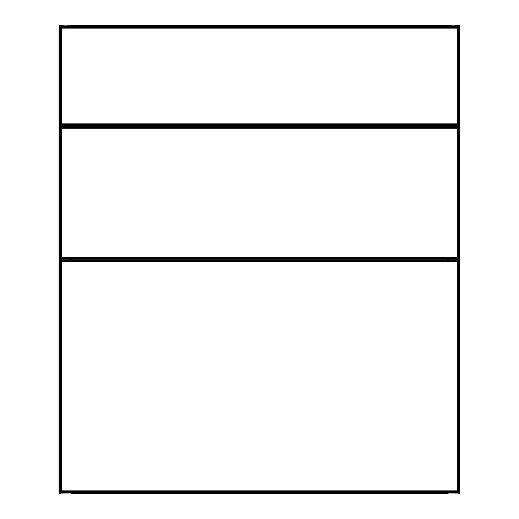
<?xml version="1.0" encoding="UTF-8"?>
<svg xmlns="http://www.w3.org/2000/svg" width="519" height="519" viewBox="0 0 519 519"><rect width="100%" height="100%" fill="white"/><g stroke="black" fill="none" stroke-linecap="round" stroke-linejoin="round"><path stroke-width="0.78" d="M71.207 26.235L59.97 25.95L59.88 493.044L71.207 492.765M59.983 492.382L59.996 260.181L459.017 260.168L459.017 492.382L59.983 492.382L61.197 491.169L457.803 491.169L459.017 492.382L458.958 260.227L60.042 260.227M59.983 258.832L59.996 126.727L459.017 126.707L459.017 258.832L59.983 258.832L61.197 257.619L457.803 257.619L459.017 258.832L459.017 126.707L60.042 126.772L60.042 258.773L458.958 258.773M59.983 125.377L59.996 26.631L459.017 26.618L459.017 125.377L59.983 125.377L61.197 124.158L457.803 124.158L459.017 125.377L458.958 26.677L60.042 26.677M70.662 127.142L70.662 125.52M448.293 260.304L448.247 258.676M71.291 492.602L70.759 493.044M447.709 26.398L448.332 25.95L459.03 25.95L459.678 26.482L459.017 25.95L453.736 26.197M459.12 25.956L459.678 26.482L459.023 25.95L459.017 493.05L459.678 492.518L459.017 493.05L447.793 492.765M459.198 493.024L459.678 492.518L459.03 493.05L459.211 25.976L459.12 493.044M59.97 493.05L59.322 492.518L59.983 493.05L59.322 492.518L59.983 493.05L59.983 25.95L59.322 26.482L59.983 25.95L65.264 26.197M59.49 26.164C58.958 26.956 60.483 25.457 59.49 26.164L59.484 492.836M447.793 26.235L453.625 26.197M457.803 27.831L459.017 26.618L458.958 125.319L60.042 125.319L59.983 26.618L61.197 27.831L457.803 27.831L457.803 124.158M59.983 126.707L61.197 127.927L457.803 127.927L459.017 126.707M458.958 492.323L60.042 492.323L59.983 260.168L61.197 261.381L457.803 261.381L459.017 260.168M458.79 26.845L458.79 125.144L457.687 125.241L458.524 124.878L458.524 27.111L60.476 27.111L60.476 124.878L458.524 124.878L457.687 125.144M458.79 258.605L60.21 258.605L60.21 126.941L458.79 126.941L458.79 258.605L457.687 258.702L458.524 258.339L458.524 127.207L60.476 127.207L60.476 258.339L458.524 258.339L457.687 258.605M458.79 260.395L458.79 492.155L457.687 492.252L458.524 491.889L458.524 260.661L60.476 260.661L60.476 491.889L458.524 491.889L457.687 492.155M457.687 125.241L458.666 125.027L458.666 26.969L60.334 26.969L60.334 125.027L458.666 125.027M457.687 258.702L458.666 258.481L458.666 127.064L60.334 127.064L60.334 258.481L458.666 258.481M457.687 492.252L458.666 492.031L458.666 260.519L60.334 260.519L60.334 492.031L458.666 492.031M457.687 125.027L458.524 124.878M457.687 258.481L458.524 258.339M457.687 492.031L458.524 491.889M65.375 26.197L70.668 25.95L71.291 26.398M66.335 26.222L71.012 26.047M454.696 26.222L459.373 26.047M71.324 26.021L447.676 26.067M71.324 26.19L447.676 26.19M71.324 26.268L447.676 26.268M71.324 26.346L447.676 26.346M71.324 26.437L447.676 26.527M61.313 27.955L457.687 27.955M61.313 124.041L457.687 124.041M61.313 128.044L457.687 128.044M61.313 257.495L457.687 257.495M61.313 261.505L457.687 261.505M61.313 491.045L457.687 491.045M458.79 492.155L60.21 492.155L60.21 260.395M71.324 492.473L447.676 492.473M71.324 492.563L447.676 492.654M71.324 492.732L447.676 492.732M71.324 492.81L447.676 492.81M71.324 492.875L447.676 492.979M447.988 26.047L452.665 26.222M64.304 26.222L59.627 26.047L59.627 492.953M448.241 493.044L447.709 492.602M459.62 26.313L459.62 492.687M459.516 26.164L459.516 492.836M459.445 26.099L459.445 492.901M459.296 26.008L459.296 492.992M458.887 126.844L458.887 258.702M458.887 492.252L458.887 260.298L60.113 260.298L60.113 492.252M457.803 127.927L457.803 257.619M457.803 261.381L457.803 491.169M457.687 26.618L457.687 125.377M457.687 126.707L457.687 258.832M457.687 260.168L457.687 492.382M448.345 258.689L448.345 260.311M448.15 258.689L448.15 260.311M448.066 258.689L448.066 260.311M447.988 124.943L447.988 126.565M447.988 258.689L447.988 260.311M447.91 124.975L447.845 126.63M447.91 258.689L447.91 260.311M447.787 125.047L447.709 126.934M447.787 258.689L447.787 260.311M447.676 26.618L447.676 25.956L71.324 25.95L71.324 26.618M447.676 125.364L447.676 127.006M447.676 492.382L447.676 493.044L71.324 493.044L71.324 492.382M71.324 125.364L71.324 127.006M71.259 125.092L71.317 126.986M71.259 258.689L71.259 260.311M71.155 125.008L71.213 126.668M71.155 258.689L71.155 260.311M71.012 124.943L71.09 126.591M71.012 258.689L71.012 260.311M70.934 258.689L70.934 260.311M70.85 258.689L70.85 260.311M61.313 26.618L61.313 125.377M61.313 126.707L61.313 258.832M61.313 260.168L61.313 492.382M61.197 27.831L61.197 124.158M61.197 127.927L61.197 257.619M61.197 261.381L61.197 491.169M60.21 26.845L60.21 125.144M60.113 126.844L60.113 258.702M59.789 25.976L59.789 493.024M59.704 26.008L59.704 492.992M59.432 26.235L59.432 492.765M59.315 26.482L59.315 492.518M70.707 258.696L70.707 260.317L70.753 258.702M458.887 26.748L60.113 26.748L60.113 125.241L458.887 125.241L458.887 26.748M458.361 27.273L60.639 27.273L60.639 124.716L458.361 124.716L458.361 27.273M458.186 27.449L60.814 27.449L60.814 124.541L458.186 124.541L458.186 27.449M457.998 27.637L61.002 27.637L61.002 124.352L457.998 124.352L457.998 27.637M458.361 127.369L60.639 127.369L60.639 258.177L458.361 258.177L458.361 127.369M458.186 127.544L60.814 127.544L60.814 258.001L458.186 258.001L458.186 127.544M457.998 127.732L61.002 127.732L61.002 257.813L457.998 257.813L457.998 127.732M458.361 260.823L60.639 260.823L60.639 491.727L458.361 491.727L458.361 260.823M458.186 260.999L60.814 260.999L60.814 491.551L458.186 491.551L458.186 260.999M457.998 261.187L61.002 261.187L61.002 491.363L457.998 491.363L457.998 261.187"/></g></svg>
